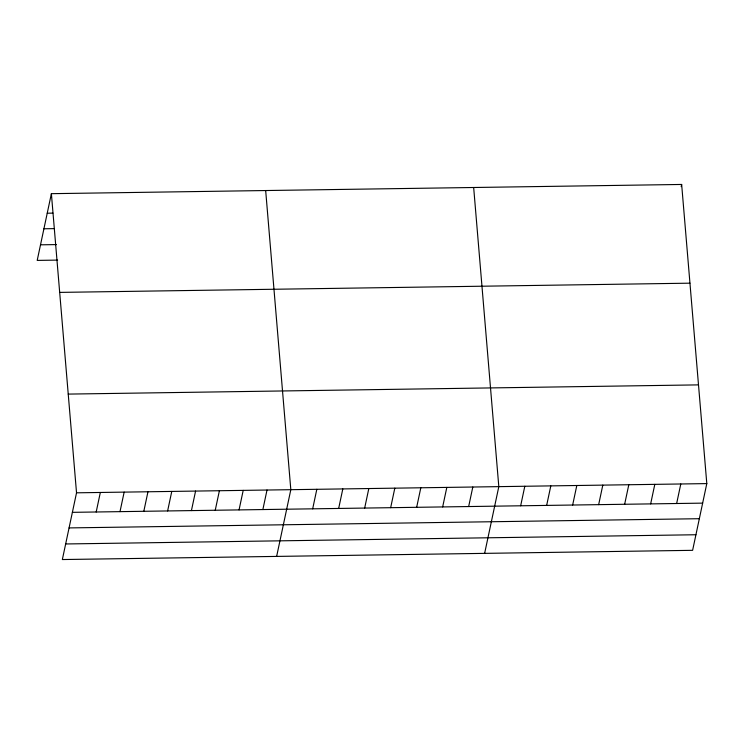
<?xml version="1.0" encoding="UTF-8"?>
<svg xmlns="http://www.w3.org/2000/svg" width="744" height="744" viewBox="0 0 744 744"><rect width="100%" height="100%" fill="white"/><g stroke="black" fill="none" stroke-linecap="round" stroke-linejoin="round"><path stroke-width="1.12" d="M51.383 193.673L76.53 492.816L62.347 559.544L692.618 550.327L706.8 483.6L681.653 184.456L51.383 193.673L37.2 260.4L57.604 260.102M96.19 511.993L100.338 492.463M119.998 511.639L124.155 492.119M143.815 511.295L147.963 491.765M167.623 510.951L171.771 491.421M191.431 510.598L195.579 491.068M215.239 510.254L219.396 490.724M239.057 509.9L243.204 490.38M262.865 509.556L267.012 490.026M276.638 556.41L290.82 489.682L265.673 190.538M312.675 508.831L316.823 489.301M338.669 508.45L342.817 488.92M364.672 508.068L368.819 488.538M390.665 507.687L394.813 488.157M416.668 507.306L420.816 487.776M442.661 506.924L446.819 487.404M468.664 506.543L472.812 487.022M484.632 553.369L498.815 486.641L473.668 187.497M520.661 505.79L524.808 486.26M546.654 505.409L550.811 485.879M572.657 505.027L576.805 485.497M598.66 504.646L602.807 485.116M681.188 186.632L681.653 184.456M624.653 504.265L628.801 484.744M650.656 503.883L654.804 484.363M676.649 503.511L680.797 483.981M47.235 213.203L52.898 213.119M43.924 228.78L54.126 228.622M40.511 244.823L56.386 244.59M59.678 292.392L689.948 283.176M68.234 394.097L698.504 384.881M76.53 492.816L706.8 483.6M72.382 512.337L702.652 503.13M69.071 527.914L699.341 518.707M65.658 543.966L695.928 534.75"/></g></svg>
